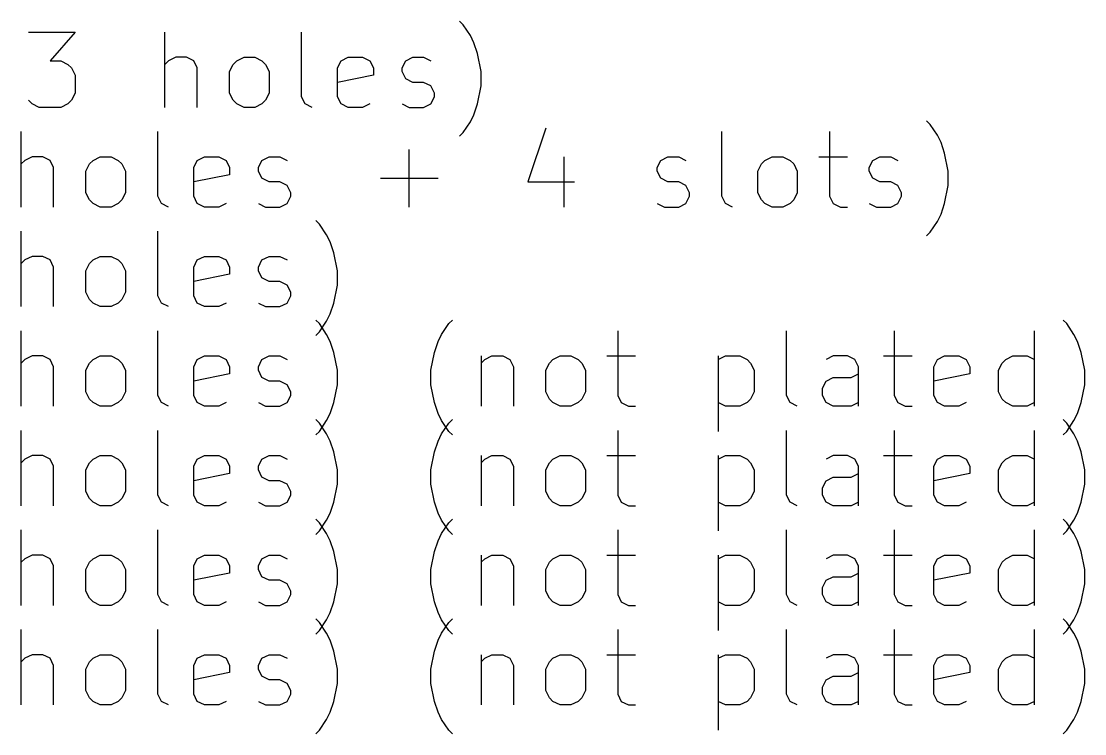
# Model space of a CAD drawing. Extents: x 85.8 to 170.1, y -149.1 to -84.8.
# Drawn here: x 127.22 to 155.41, y -149.1 to -130.21 of the extents above; entities that cross this region are included whole.
import ezdxf

# ---------------------------------------------------------------- set-up
doc = ezdxf.new("R2010")
doc.units = 0
doc.layers.add('BLACK', color=7, linetype='CONTINUOUS')

msp = doc.modelspace()

# ---------------------------------------------------------------- linework, layer by layer
at = {"layer": 'BLACK', "linetype": 'CONTINUOUS'}
for p, q in [((138.93046, -130.302722), (138.835222, -130.207484)), ((127.406649, -130.493199), (128.644744, -130.493199)), ((128.644744, -130.493199), (127.978077, -131.255103)), ((131.025697, -132.493199), (131.025697, -130.493199)), ((134.644745, -132.207484), (134.644745, -130.493199)), ((139.120936, -130.588437), (138.93046, -130.302722)), ((139.216174, -130.778913), (139.120936, -130.588437)), ((139.311412, -131.064627), (139.216174, -130.778913)), ((139.40665, -131.540818), (139.311412, -131.064627)), ((127.978077, -131.255103), (128.263792, -131.255103)), ((128.263792, -131.255103), (128.454268, -131.350341)), ((128.454268, -131.350341), (128.549506, -131.44558)), ((131.120935, -131.255103), (131.025697, -131.350341)), ((131.311411, -131.159865), (131.120935, -131.255103)), ((131.597126, -131.159865), (131.311411, -131.159865)), ((131.787602, -131.255103), (131.597126, -131.159865)), ((131.88284, -131.44558), (131.787602, -131.255103)), ((132.739983, -131.540818), (132.835221, -131.350341)), ((132.835221, -131.350341), (132.930459, -131.255103)), ((132.930459, -131.255103), (133.120935, -131.159865)), ((133.120935, -131.159865), (133.40665, -131.159865)), ((133.40665, -131.159865), (133.597126, -131.255103)), ((133.597126, -131.255103), (133.692364, -131.350341)), ((133.692364, -131.350341), (133.787602, -131.540818)), ((135.597126, -131.44558), (135.692364, -131.255103)), ((135.692364, -131.255103), (135.88284, -131.159865)), ((135.88284, -131.159865), (136.263793, -131.159865)), ((136.263793, -131.159865), (136.454269, -131.255103)), ((136.454269, -131.255103), (136.549507, -131.44558)), ((137.311412, -131.44558), (137.40665, -131.255103)), ((137.40665, -131.255103), (137.597126, -131.159865)), ((137.597126, -131.159865), (137.88284, -131.159865)), ((137.88284, -131.159865), (138.073317, -131.255103)), ((128.549506, -131.44558), (128.644744, -131.636056)), ((128.644744, -131.636056), (128.644744, -132.112246)), ((131.88284, -132.493199), (131.88284, -131.44558)), ((132.739983, -132.112246), (132.739983, -131.540818)), ((133.787602, -131.540818), (133.787602, -132.112246)), ((135.597126, -132.207484), (135.597126, -131.44558)), ((136.549507, -131.636056), (135.597126, -131.826532)), ((136.549507, -131.44558), (136.549507, -131.636056)), ((137.311412, -131.540818), (137.311412, -131.44558)), ((137.40665, -131.731294), (137.311412, -131.540818)), ((139.40665, -131.92177), (139.40665, -131.540818)), ((137.597126, -131.826532), (137.40665, -131.731294)), ((137.88284, -131.826532), (137.597126, -131.826532)), ((138.073317, -131.92177), (137.88284, -131.826532)), ((138.168555, -132.112246), (138.073317, -131.92177)), ((139.311412, -132.397961), (139.40665, -131.92177)), ((128.644744, -132.112246), (128.549506, -132.302722)), ((132.835221, -132.302722), (132.739983, -132.112246)), ((133.787602, -132.112246), (133.692364, -132.302722)), ((134.739983, -132.397961), (134.644745, -132.207484)), ((135.692364, -132.397961), (135.597126, -132.207484)), ((138.073317, -132.397961), (138.168555, -132.207484)), ((138.168555, -132.207484), (138.168555, -132.112246)), ((127.501887, -132.397961), (127.406649, -132.302722)), ((127.692363, -132.493199), (127.501887, -132.397961)), ((128.263792, -132.493199), (127.692363, -132.493199)), ((128.454268, -132.397961), (128.263792, -132.493199)), ((128.549506, -132.302722), (128.454268, -132.397961)), ((132.930459, -132.397961), (132.835221, -132.302722)), ((133.120935, -132.493199), (132.930459, -132.397961)), ((133.40665, -132.493199), (133.120935, -132.493199)), ((133.597126, -132.397961), (133.40665, -132.493199)), ((133.692364, -132.302722), (133.597126, -132.397961)), ((134.930459, -132.493199), (134.739983, -132.397961)), ((135.88284, -132.493199), (135.692364, -132.397961)), ((136.263793, -132.493199), (135.88284, -132.493199)), ((136.454269, -132.397961), (136.263793, -132.493199)), ((137.311412, -132.397961), (137.501888, -132.493199)), ((137.501888, -132.493199), (137.88284, -132.493199)), ((137.88284, -132.493199), (138.073317, -132.397961)), ((139.216174, -132.683675), (139.311412, -132.397961)), ((139.120936, -132.874151), (139.216174, -132.683675)), ((138.93046, -133.159865), (139.120936, -132.874151)), ((141.120936, -133.037961), (140.644746, -134.466532)), ((151.311414, -132.942722), (151.216176, -132.847484)), ((151.50189, -133.228437), (151.311414, -132.942722)), ((127.216173, -135.133199), (127.216173, -133.133199)), ((130.835221, -134.847484), (130.835221, -133.133199)), ((138.835222, -133.255103), (138.93046, -133.159865)), ((145.787604, -134.847484), (145.787604, -133.133199)), ((148.644747, -133.133199), (148.644747, -134.847484)), ((151.597128, -133.418913), (151.50189, -133.228437)), ((137.501889, -135.133199), (137.501889, -133.609389)), ((151.692366, -133.704627), (151.597128, -133.418913)), ((127.311411, -133.895103), (127.216173, -133.990341)), ((127.501887, -133.799865), (127.311411, -133.895103)), ((127.787602, -133.799865), (127.501887, -133.799865)), ((127.978078, -133.895103), (127.787602, -133.799865)), ((128.073316, -134.08558), (127.978078, -133.895103)), ((129.025697, -133.990341), (129.120935, -133.895103)), ((129.120935, -133.895103), (129.311411, -133.799865)), ((129.311411, -133.799865), (129.597126, -133.799865)), ((129.597126, -133.799865), (129.787602, -133.895103)), ((129.787602, -133.895103), (129.88284, -133.990341)), ((131.787602, -134.08558), (131.88284, -133.895103)), ((131.88284, -133.895103), (132.073316, -133.799865)), ((132.073316, -133.799865), (132.454269, -133.799865)), ((132.454269, -133.799865), (132.644745, -133.895103)), ((132.644745, -133.895103), (132.739983, -134.08558)), ((133.501888, -134.08558), (133.597126, -133.895103)), ((133.597126, -133.895103), (133.787602, -133.799865)), ((133.787602, -133.799865), (134.073316, -133.799865)), ((134.073316, -133.799865), (134.263793, -133.895103)), ((141.597127, -133.799865), (141.597127, -135.133199)), ((144.073318, -134.08558), (144.168556, -133.895103)), ((144.168556, -133.895103), (144.359032, -133.799865)), ((144.359032, -133.799865), (144.644746, -133.799865)), ((144.644746, -133.799865), (144.835223, -133.895103)), ((146.835223, -133.990341), (146.930461, -133.895103)), ((146.930461, -133.895103), (147.120937, -133.799865)), ((147.120937, -133.799865), (147.406652, -133.799865)), ((147.406652, -133.799865), (147.597128, -133.895103)), ((147.597128, -133.895103), (147.692366, -133.990341)), ((148.359033, -133.799865), (149.120937, -133.799865)), ((149.692366, -134.08558), (149.787604, -133.895103)), ((149.787604, -133.895103), (149.97808, -133.799865)), ((149.97808, -133.799865), (150.263794, -133.799865)), ((150.263794, -133.799865), (150.454271, -133.895103)), ((151.787604, -134.180818), (151.692366, -133.704627)), ((128.073316, -135.133199), (128.073316, -134.08558)), ((128.930459, -134.180818), (129.025697, -133.990341)), ((128.930459, -134.752246), (128.930459, -134.180818)), ((129.88284, -133.990341), (129.978078, -134.180818)), ((129.978078, -134.180818), (129.978078, -134.752246)), ((131.787602, -134.847484), (131.787602, -134.08558)), ((132.739983, -134.08558), (132.739983, -134.276056)), ((133.501888, -134.180818), (133.501888, -134.08558)), ((133.597126, -134.371294), (133.501888, -134.180818)), ((144.073318, -134.180818), (144.073318, -134.08558)), ((144.168556, -134.371294), (144.073318, -134.180818)), ((146.739985, -134.180818), (146.835223, -133.990341)), ((146.739985, -134.752246), (146.739985, -134.180818)), ((147.692366, -133.990341), (147.787604, -134.180818)), ((147.787604, -134.180818), (147.787604, -134.752246)), ((149.692366, -134.180818), (149.692366, -134.08558)), ((149.787604, -134.371294), (149.692366, -134.180818)), ((151.787604, -134.56177), (151.787604, -134.180818)), ((132.739983, -134.276056), (131.787602, -134.466532)), ((133.787602, -134.466532), (133.597126, -134.371294)), ((134.073316, -134.466532), (133.787602, -134.466532)), ((134.263793, -134.56177), (134.073316, -134.466532)), ((136.739984, -134.371294), (138.263794, -134.371294)), ((140.644746, -134.466532), (141.882841, -134.466532)), ((144.359032, -134.466532), (144.168556, -134.371294)), ((144.644746, -134.466532), (144.359032, -134.466532)), ((144.835223, -134.56177), (144.644746, -134.466532)), ((149.97808, -134.466532), (149.787604, -134.371294)), ((150.263794, -134.466532), (149.97808, -134.466532)), ((150.454271, -134.56177), (150.263794, -134.466532)), ((134.359031, -134.752246), (134.263793, -134.56177)), ((144.930461, -134.752246), (144.835223, -134.56177)), ((150.549509, -134.752246), (150.454271, -134.56177)), ((151.692366, -135.037961), (151.787604, -134.56177)), ((129.025697, -134.942722), (128.930459, -134.752246)), ((129.120935, -135.037961), (129.025697, -134.942722)), ((129.88284, -134.942722), (129.787602, -135.037961)), ((129.978078, -134.752246), (129.88284, -134.942722)), ((130.930459, -135.037961), (130.835221, -134.847484)), ((131.88284, -135.037961), (131.787602, -134.847484)), ((134.263793, -135.037961), (134.359031, -134.847484)), ((134.359031, -134.847484), (134.359031, -134.752246)), ((144.835223, -135.037961), (144.930461, -134.847484)), ((144.930461, -134.847484), (144.930461, -134.752246)), ((145.882842, -135.037961), (145.787604, -134.847484)), ((146.835223, -134.942722), (146.739985, -134.752246)), ((146.930461, -135.037961), (146.835223, -134.942722)), ((147.692366, -134.942722), (147.597128, -135.037961)), ((147.787604, -134.752246), (147.692366, -134.942722)), ((148.644747, -134.847484), (148.739985, -135.037961)), ((150.454271, -135.037961), (150.549509, -134.847484)), ((150.549509, -134.847484), (150.549509, -134.752246)), ((129.311411, -135.133199), (129.120935, -135.037961)), ((129.597126, -135.133199), (129.311411, -135.133199)), ((129.787602, -135.037961), (129.597126, -135.133199)), ((131.120935, -135.133199), (130.930459, -135.037961)), ((132.073316, -135.133199), (131.88284, -135.037961)), ((132.454269, -135.133199), (132.073316, -135.133199)), ((132.644745, -135.037961), (132.454269, -135.133199)), ((133.501888, -135.037961), (133.692364, -135.133199)), ((133.692364, -135.133199), (134.073316, -135.133199)), ((134.073316, -135.133199), (134.263793, -135.037961)), ((144.073318, -135.037961), (144.263794, -135.133199)), ((144.263794, -135.133199), (144.644746, -135.133199)), ((144.644746, -135.133199), (144.835223, -135.037961)), ((146.073318, -135.133199), (145.882842, -135.037961)), ((147.120937, -135.133199), (146.930461, -135.037961)), ((147.406652, -135.133199), (147.120937, -135.133199)), ((147.597128, -135.037961), (147.406652, -135.133199)), ((148.739985, -135.037961), (148.930461, -135.133199)), ((148.930461, -135.133199), (149.120937, -135.133199)), ((149.692366, -135.037961), (149.882842, -135.133199)), ((149.882842, -135.133199), (150.263794, -135.133199)), ((150.263794, -135.133199), (150.454271, -135.037961)), ((151.597128, -135.323675), (151.692366, -135.037961)), ((135.120936, -135.582722), (135.025698, -135.487484)), ((135.311412, -135.868437), (135.120936, -135.582722)), ((151.311414, -135.799865), (151.50189, -135.514151)), ((151.50189, -135.514151), (151.597128, -135.323675)), ((127.216173, -137.773199), (127.216173, -135.773199)), ((130.835221, -137.487484), (130.835221, -135.773199)), ((135.40665, -136.058913), (135.311412, -135.868437)), ((151.216176, -135.895103), (151.311414, -135.799865)), ((135.501888, -136.344627), (135.40665, -136.058913)), ((127.501887, -136.439865), (127.311411, -136.535103)), ((127.787602, -136.439865), (127.501887, -136.439865)), ((127.978078, -136.535103), (127.787602, -136.439865)), ((129.120935, -136.535103), (129.311411, -136.439865)), ((129.311411, -136.439865), (129.597126, -136.439865)), ((129.597126, -136.439865), (129.787602, -136.535103)), ((131.88284, -136.535103), (132.073316, -136.439865)), ((132.073316, -136.439865), (132.454269, -136.439865)), ((132.454269, -136.439865), (132.644745, -136.535103)), ((133.597126, -136.535103), (133.787602, -136.439865)), ((133.787602, -136.439865), (134.073316, -136.439865)), ((134.073316, -136.439865), (134.263793, -136.535103)), ((135.597126, -136.820818), (135.501888, -136.344627)), ((127.311411, -136.535103), (127.216173, -136.630341)), ((128.073316, -136.72558), (127.978078, -136.535103)), ((128.930459, -136.820818), (129.025697, -136.630341)), ((129.025697, -136.630341), (129.120935, -136.535103)), ((129.787602, -136.535103), (129.88284, -136.630341)), ((129.88284, -136.630341), (129.978078, -136.820818)), ((131.787602, -136.72558), (131.88284, -136.535103)), ((132.644745, -136.535103), (132.739983, -136.72558)), ((133.501888, -136.72558), (133.597126, -136.535103)), ((128.073316, -137.773199), (128.073316, -136.72558)), ((128.930459, -137.392246), (128.930459, -136.820818)), ((129.978078, -136.820818), (129.978078, -137.392246)), ((131.787602, -137.487484), (131.787602, -136.72558)), ((132.739983, -136.916056), (131.787602, -137.106532)), ((132.739983, -136.72558), (132.739983, -136.916056)), ((133.501888, -136.820818), (133.501888, -136.72558)), ((133.597126, -137.011294), (133.501888, -136.820818)), ((135.597126, -137.20177), (135.597126, -136.820818)), ((133.787602, -137.106532), (133.597126, -137.011294)), ((134.073316, -137.106532), (133.787602, -137.106532)), ((134.263793, -137.20177), (134.073316, -137.106532)), ((134.359031, -137.392246), (134.263793, -137.20177)), ((135.501888, -137.677961), (135.597126, -137.20177)), ((129.025697, -137.582722), (128.930459, -137.392246)), ((129.978078, -137.392246), (129.88284, -137.582722)), ((130.930459, -137.677961), (130.835221, -137.487484)), ((131.88284, -137.677961), (131.787602, -137.487484)), ((134.263793, -137.677961), (134.359031, -137.487484)), ((134.359031, -137.487484), (134.359031, -137.392246)), ((129.120935, -137.677961), (129.025697, -137.582722)), ((129.311411, -137.773199), (129.120935, -137.677961)), ((129.597126, -137.773199), (129.311411, -137.773199)), ((129.787602, -137.677961), (129.597126, -137.773199)), ((129.88284, -137.582722), (129.787602, -137.677961)), ((131.120935, -137.773199), (130.930459, -137.677961)), ((132.073316, -137.773199), (131.88284, -137.677961)), ((132.454269, -137.773199), (132.073316, -137.773199)), ((132.644745, -137.677961), (132.454269, -137.773199)), ((133.501888, -137.677961), (133.692364, -137.773199)), ((133.692364, -137.773199), (134.073316, -137.773199)), ((134.073316, -137.773199), (134.263793, -137.677961)), ((135.40665, -137.963675), (135.501888, -137.677961)), ((135.120936, -138.222722), (135.025698, -138.127484)), ((135.311412, -138.154151), (135.40665, -137.963675)), ((138.549507, -138.222722), (138.644746, -138.127484)), ((154.930461, -138.222722), (154.835223, -138.127484)), ((127.216173, -140.413199), (127.216173, -138.413199)), ((130.835221, -140.127484), (130.835221, -138.413199)), ((135.120936, -138.439865), (135.311412, -138.154151)), ((135.311412, -138.508437), (135.120936, -138.222722)), ((138.359031, -138.508437), (138.549507, -138.222722)), ((143.025698, -138.413199), (143.025698, -140.127484)), ((147.501889, -140.127484), (147.501889, -138.413199)), ((150.359032, -138.413199), (150.359032, -140.127484)), ((154.073318, -140.413199), (154.073318, -138.413199)), ((155.120937, -138.508437), (154.930461, -138.222722)), ((135.025698, -138.535103), (135.120936, -138.439865)), ((135.40665, -138.698913), (135.311412, -138.508437)), ((138.263793, -138.698913), (138.359031, -138.508437)), ((155.216175, -138.698913), (155.120937, -138.508437)), ((135.501888, -138.984627), (135.40665, -138.698913)), ((138.168555, -138.984627), (138.263793, -138.698913)), ((155.311413, -138.984627), (155.216175, -138.698913)), ((127.311411, -139.175103), (127.216173, -139.270341)), ((127.501887, -139.079865), (127.311411, -139.175103)), ((127.787602, -139.079865), (127.501887, -139.079865)), ((127.978078, -139.175103), (127.787602, -139.079865)), ((128.073316, -139.36558), (127.978078, -139.175103)), ((129.025697, -139.270341), (129.120935, -139.175103)), ((129.120935, -139.175103), (129.311411, -139.079865)), ((129.311411, -139.079865), (129.597126, -139.079865)), ((129.597126, -139.079865), (129.787602, -139.175103)), ((129.787602, -139.175103), (129.88284, -139.270341)), ((131.787602, -139.36558), (131.88284, -139.175103)), ((131.88284, -139.175103), (132.073316, -139.079865)), ((132.073316, -139.079865), (132.454269, -139.079865)), ((132.454269, -139.079865), (132.644745, -139.175103)), ((132.644745, -139.175103), (132.739983, -139.36558)), ((133.501888, -139.36558), (133.597126, -139.175103)), ((133.597126, -139.175103), (133.787602, -139.079865)), ((133.787602, -139.079865), (134.073316, -139.079865)), ((134.073316, -139.079865), (134.263793, -139.175103)), ((135.597126, -139.460818), (135.501888, -138.984627)), ((138.073317, -139.460818), (138.168555, -138.984627)), ((139.40665, -139.079865), (139.40665, -140.413199)), ((139.40665, -139.270341), (139.501888, -139.175103)), ((139.501888, -139.175103), (139.692364, -139.079865)), ((139.692364, -139.079865), (139.978079, -139.079865)), ((139.978079, -139.079865), (140.168555, -139.175103)), ((140.168555, -139.175103), (140.263793, -139.36558)), ((141.216174, -139.270341), (141.311412, -139.175103)), ((141.311412, -139.175103), (141.501888, -139.079865)), ((141.501888, -139.079865), (141.787603, -139.079865)), ((141.787603, -139.079865), (141.978079, -139.175103)), ((141.978079, -139.175103), (142.073317, -139.270341)), ((142.739984, -139.079865), (143.501888, -139.079865)), ((145.692365, -139.079865), (145.692365, -141.079865)), ((145.692365, -139.175103), (145.882841, -139.079865)), ((145.882841, -139.079865), (146.263794, -139.079865)), ((146.263794, -139.079865), (146.45427, -139.175103)), ((146.45427, -139.175103), (146.549508, -139.270341)), ((148.739984, -139.079865), (148.549508, -139.175103)), ((149.120937, -139.079865), (148.739984, -139.079865)), ((149.311413, -139.175103), (149.120937, -139.079865)), ((149.406651, -139.36558), (149.311413, -139.175103)), ((150.073318, -139.079865), (150.835222, -139.079865)), ((151.406651, -139.36558), (151.501889, -139.175103)), ((151.501889, -139.175103), (151.692365, -139.079865)), ((151.692365, -139.079865), (152.073318, -139.079865)), ((152.073318, -139.079865), (152.263794, -139.175103)), ((152.263794, -139.175103), (152.359032, -139.36558)), ((153.216175, -139.270341), (153.311413, -139.175103)), ((153.311413, -139.175103), (153.501889, -139.079865)), ((153.501889, -139.079865), (153.882842, -139.079865)), ((153.882842, -139.079865), (154.073318, -139.175103)), ((155.406651, -139.460818), (155.311413, -138.984627)), ((128.073316, -140.413199), (128.073316, -139.36558)), ((128.930459, -139.460818), (129.025697, -139.270341)), ((128.930459, -140.032246), (128.930459, -139.460818)), ((129.88284, -139.270341), (129.978078, -139.460818)), ((129.978078, -139.460818), (129.978078, -140.032246)), ((131.787602, -140.127484), (131.787602, -139.36558)), ((132.739983, -139.36558), (132.739983, -139.556056)), ((133.501888, -139.460818), (133.501888, -139.36558)), ((133.597126, -139.651294), (133.501888, -139.460818)), ((135.597126, -139.84177), (135.597126, -139.460818)), ((138.073317, -139.84177), (138.073317, -139.460818)), ((140.263793, -139.36558), (140.263793, -140.413199)), ((141.120936, -139.460818), (141.216174, -139.270341)), ((141.120936, -140.032246), (141.120936, -139.460818)), ((142.073317, -139.270341), (142.168555, -139.460818)), ((142.168555, -139.460818), (142.168555, -140.032246)), ((146.549508, -139.270341), (146.644746, -139.460818)), ((146.644746, -139.460818), (146.644746, -140.032246)), ((149.406651, -140.413199), (149.406651, -139.36558)), ((151.406651, -140.127484), (151.406651, -139.36558)), ((152.359032, -139.36558), (152.359032, -139.556056)), ((153.120937, -139.460818), (153.216175, -139.270341)), ((153.120937, -140.032246), (153.120937, -139.460818)), ((155.406651, -139.84177), (155.406651, -139.460818)), ((132.739983, -139.556056), (131.787602, -139.746532)), ((133.787602, -139.746532), (133.597126, -139.651294)), ((134.073316, -139.746532), (133.787602, -139.746532)), ((134.263793, -139.84177), (134.073316, -139.746532)), ((148.45427, -139.937008), (148.549508, -139.746532)), ((148.549508, -139.746532), (148.739984, -139.651294)), ((148.739984, -139.651294), (149.216175, -139.651294)), ((149.216175, -139.651294), (149.406651, -139.556056)), ((152.359032, -139.556056), (151.406651, -139.746532)), ((129.025697, -140.222722), (128.930459, -140.032246)), ((129.978078, -140.032246), (129.88284, -140.222722)), ((134.359031, -140.032246), (134.263793, -139.84177)), ((134.359031, -140.127484), (134.359031, -140.032246)), ((135.501888, -140.317961), (135.597126, -139.84177)), ((138.168555, -140.317961), (138.073317, -139.84177)), ((141.216174, -140.222722), (141.120936, -140.032246)), ((142.168555, -140.032246), (142.073317, -140.222722)), ((146.644746, -140.032246), (146.549508, -140.222722)), ((148.45427, -140.127484), (148.45427, -139.937008)), ((153.216175, -140.222722), (153.120937, -140.032246)), ((155.311413, -140.317961), (155.406651, -139.84177)), ((129.120935, -140.317961), (129.025697, -140.222722)), ((129.311411, -140.413199), (129.120935, -140.317961)), ((129.787602, -140.317961), (129.597126, -140.413199)), ((129.88284, -140.222722), (129.787602, -140.317961)), ((130.930459, -140.317961), (130.835221, -140.127484)), ((131.120935, -140.413199), (130.930459, -140.317961)), ((131.88284, -140.317961), (131.787602, -140.127484)), ((132.073316, -140.413199), (131.88284, -140.317961)), ((132.644745, -140.317961), (132.454269, -140.413199)), ((133.501888, -140.317961), (133.692364, -140.413199)), ((134.073316, -140.413199), (134.263793, -140.317961)), ((134.263793, -140.317961), (134.359031, -140.127484)), ((135.40665, -140.603675), (135.501888, -140.317961)), ((138.263793, -140.603675), (138.168555, -140.317961)), ((141.311412, -140.317961), (141.216174, -140.222722)), ((141.501888, -140.413199), (141.311412, -140.317961)), ((141.978079, -140.317961), (141.787603, -140.413199)), ((142.073317, -140.222722), (141.978079, -140.317961)), ((143.025698, -140.127484), (143.120936, -140.317961)), ((143.120936, -140.317961), (143.311412, -140.413199)), ((145.882841, -140.413199), (145.692365, -140.317961)), ((146.45427, -140.317961), (146.263794, -140.413199)), ((146.549508, -140.222722), (146.45427, -140.317961)), ((147.597127, -140.317961), (147.501889, -140.127484)), ((147.787603, -140.413199), (147.597127, -140.317961)), ((148.549508, -140.317961), (148.45427, -140.127484)), ((148.739984, -140.413199), (148.549508, -140.317961)), ((149.406651, -140.317961), (149.216175, -140.413199)), ((150.359032, -140.127484), (150.45427, -140.317961)), ((150.45427, -140.317961), (150.644746, -140.413199)), ((151.501889, -140.317961), (151.406651, -140.127484)), ((151.692365, -140.413199), (151.501889, -140.317961)), ((152.263794, -140.317961), (152.073318, -140.413199)), ((153.311413, -140.317961), (153.216175, -140.222722)), ((153.501889, -140.413199), (153.311413, -140.317961)), ((154.073318, -140.317961), (153.882842, -140.413199)), ((155.216175, -140.603675), (155.311413, -140.317961)), ((129.597126, -140.413199), (129.311411, -140.413199)), ((132.454269, -140.413199), (132.073316, -140.413199)), ((133.692364, -140.413199), (134.073316, -140.413199)), ((135.311412, -140.794151), (135.40665, -140.603675)), ((138.359031, -140.794151), (138.263793, -140.603675)), ((141.787603, -140.413199), (141.501888, -140.413199)), ((143.311412, -140.413199), (143.501888, -140.413199)), ((146.263794, -140.413199), (145.882841, -140.413199)), ((149.216175, -140.413199), (148.739984, -140.413199)), ((150.644746, -140.413199), (150.835222, -140.413199)), ((152.073318, -140.413199), (151.692365, -140.413199)), ((153.882842, -140.413199), (153.501889, -140.413199)), ((155.120937, -140.794151), (155.216175, -140.603675)), ((135.120936, -140.862722), (135.025698, -140.767484)), ((135.120936, -141.079865), (135.311412, -140.794151)), ((135.311412, -141.148437), (135.120936, -140.862722)), ((138.549507, -141.079865), (138.359031, -140.794151)), ((138.359031, -141.148437), (138.549507, -140.862722)), ((138.549507, -140.862722), (138.644746, -140.767484)), ((154.930461, -140.862722), (154.835223, -140.767484)), ((154.930461, -141.079865), (155.120937, -140.794151)), ((155.120937, -141.148437), (154.930461, -140.862722)), ((127.216173, -143.053199), (127.216173, -141.053199)), ((130.835221, -142.767484), (130.835221, -141.053199)), ((135.025698, -141.175103), (135.120936, -141.079865)), ((135.40665, -141.338913), (135.311412, -141.148437)), ((138.263793, -141.338913), (138.359031, -141.148437)), ((138.644746, -141.175103), (138.549507, -141.079865)), ((143.025698, -141.053199), (143.025698, -142.767484)), ((147.501889, -142.767484), (147.501889, -141.053199)), ((150.359032, -141.053199), (150.359032, -142.767484)), ((154.073318, -143.053199), (154.073318, -141.053199)), ((154.835223, -141.175103), (154.930461, -141.079865)), ((155.216175, -141.338913), (155.120937, -141.148437)), ((135.501888, -141.624627), (135.40665, -141.338913)), ((138.168555, -141.624627), (138.263793, -141.338913)), ((155.311413, -141.624627), (155.216175, -141.338913)), ((127.501887, -141.719865), (127.311411, -141.815103)), ((127.787602, -141.719865), (127.501887, -141.719865)), ((127.978078, -141.815103), (127.787602, -141.719865)), ((129.120935, -141.815103), (129.311411, -141.719865)), ((129.311411, -141.719865), (129.597126, -141.719865)), ((129.597126, -141.719865), (129.787602, -141.815103)), ((131.88284, -141.815103), (132.073316, -141.719865)), ((132.073316, -141.719865), (132.454269, -141.719865)), ((132.454269, -141.719865), (132.644745, -141.815103)), ((133.597126, -141.815103), (133.787602, -141.719865)), ((133.787602, -141.719865), (134.073316, -141.719865)), ((134.073316, -141.719865), (134.263793, -141.815103)), ((135.597126, -142.100818), (135.501888, -141.624627)), ((138.073317, -142.100818), (138.168555, -141.624627)), ((139.40665, -141.719865), (139.40665, -143.053199)), ((139.501888, -141.815103), (139.692364, -141.719865)), ((139.692364, -141.719865), (139.978079, -141.719865)), ((139.978079, -141.719865), (140.168555, -141.815103)), ((141.311412, -141.815103), (141.501888, -141.719865)), ((141.501888, -141.719865), (141.787603, -141.719865)), ((141.787603, -141.719865), (141.978079, -141.815103)), ((142.739984, -141.719865), (143.501888, -141.719865)), ((145.692365, -141.719865), (145.692365, -143.719865)), ((145.692365, -141.815103), (145.882841, -141.719865)), ((145.882841, -141.719865), (146.263794, -141.719865)), ((146.263794, -141.719865), (146.45427, -141.815103)), ((148.739984, -141.719865), (148.549508, -141.815103)), ((149.120937, -141.719865), (148.739984, -141.719865)), ((149.311413, -141.815103), (149.120937, -141.719865)), ((150.073318, -141.719865), (150.835222, -141.719865)), ((151.501889, -141.815103), (151.692365, -141.719865)), ((151.692365, -141.719865), (152.073318, -141.719865)), ((152.073318, -141.719865), (152.263794, -141.815103)), ((153.311413, -141.815103), (153.501889, -141.719865)), ((153.501889, -141.719865), (153.882842, -141.719865)), ((153.882842, -141.719865), (154.073318, -141.815103)), ((155.406651, -142.100818), (155.311413, -141.624627)), ((127.311411, -141.815103), (127.216173, -141.910341)), ((128.073316, -142.00558), (127.978078, -141.815103)), ((128.073316, -143.053199), (128.073316, -142.00558)), ((128.930459, -142.100818), (129.025697, -141.910341)), ((129.025697, -141.910341), (129.120935, -141.815103)), ((129.787602, -141.815103), (129.88284, -141.910341)), ((129.88284, -141.910341), (129.978078, -142.100818)), ((131.787602, -142.00558), (131.88284, -141.815103)), ((131.787602, -142.767484), (131.787602, -142.00558)), ((132.644745, -141.815103), (132.739983, -142.00558)), ((132.739983, -142.00558), (132.739983, -142.196056)), ((133.501888, -142.00558), (133.597126, -141.815103)), ((133.501888, -142.100818), (133.501888, -142.00558)), ((139.40665, -141.910341), (139.501888, -141.815103)), ((140.168555, -141.815103), (140.263793, -142.00558)), ((140.263793, -142.00558), (140.263793, -143.053199)), ((141.120936, -142.100818), (141.216174, -141.910341)), ((141.216174, -141.910341), (141.311412, -141.815103)), ((141.978079, -141.815103), (142.073317, -141.910341)), ((142.073317, -141.910341), (142.168555, -142.100818)), ((146.45427, -141.815103), (146.549508, -141.910341)), ((146.549508, -141.910341), (146.644746, -142.100818)), ((149.406651, -142.00558), (149.311413, -141.815103)), ((149.406651, -143.053199), (149.406651, -142.00558)), ((151.406651, -142.00558), (151.501889, -141.815103)), ((151.406651, -142.767484), (151.406651, -142.00558)), ((152.263794, -141.815103), (152.359032, -142.00558)), ((152.359032, -142.00558), (152.359032, -142.196056)), ((153.120937, -142.100818), (153.216175, -141.910341)), ((153.216175, -141.910341), (153.311413, -141.815103)), ((128.930459, -142.672246), (128.930459, -142.100818)), ((129.978078, -142.100818), (129.978078, -142.672246)), ((132.739983, -142.196056), (131.787602, -142.386532)), ((133.597126, -142.291294), (133.501888, -142.100818)), ((133.787602, -142.386532), (133.597126, -142.291294)), ((135.597126, -142.48177), (135.597126, -142.100818)), ((138.073317, -142.48177), (138.073317, -142.100818)), ((141.120936, -142.672246), (141.120936, -142.100818)), ((142.168555, -142.100818), (142.168555, -142.672246)), ((146.644746, -142.100818), (146.644746, -142.672246)), ((148.549508, -142.386532), (148.739984, -142.291294)), ((148.739984, -142.291294), (149.216175, -142.291294)), ((149.216175, -142.291294), (149.406651, -142.196056)), ((152.359032, -142.196056), (151.406651, -142.386532)), ((153.120937, -142.672246), (153.120937, -142.100818)), ((155.406651, -142.48177), (155.406651, -142.100818)), ((134.073316, -142.386532), (133.787602, -142.386532)), ((134.263793, -142.48177), (134.073316, -142.386532)), ((134.359031, -142.672246), (134.263793, -142.48177)), ((135.501888, -142.957961), (135.597126, -142.48177)), ((138.168555, -142.957961), (138.073317, -142.48177)), ((148.45427, -142.577008), (148.549508, -142.386532)), ((148.45427, -142.767484), (148.45427, -142.577008)), ((155.311413, -142.957961), (155.406651, -142.48177)), ((129.025697, -142.862722), (128.930459, -142.672246)), ((129.120935, -142.957961), (129.025697, -142.862722)), ((129.88284, -142.862722), (129.787602, -142.957961)), ((129.978078, -142.672246), (129.88284, -142.862722)), ((130.930459, -142.957961), (130.835221, -142.767484)), ((131.88284, -142.957961), (131.787602, -142.767484)), ((134.263793, -142.957961), (134.359031, -142.767484)), ((134.359031, -142.767484), (134.359031, -142.672246)), ((141.216174, -142.862722), (141.120936, -142.672246)), ((141.311412, -142.957961), (141.216174, -142.862722)), ((142.073317, -142.862722), (141.978079, -142.957961)), ((142.168555, -142.672246), (142.073317, -142.862722)), ((143.025698, -142.767484), (143.120936, -142.957961)), ((146.549508, -142.862722), (146.45427, -142.957961)), ((146.644746, -142.672246), (146.549508, -142.862722)), ((147.597127, -142.957961), (147.501889, -142.767484)), ((148.549508, -142.957961), (148.45427, -142.767484)), ((150.359032, -142.767484), (150.45427, -142.957961)), ((151.501889, -142.957961), (151.406651, -142.767484)), ((153.216175, -142.862722), (153.120937, -142.672246)), ((153.311413, -142.957961), (153.216175, -142.862722)), ((129.311411, -143.053199), (129.120935, -142.957961)), ((129.597126, -143.053199), (129.311411, -143.053199)), ((129.787602, -142.957961), (129.597126, -143.053199)), ((131.120935, -143.053199), (130.930459, -142.957961)), ((132.073316, -143.053199), (131.88284, -142.957961)), ((132.454269, -143.053199), (132.073316, -143.053199)), ((132.644745, -142.957961), (132.454269, -143.053199)), ((133.501888, -142.957961), (133.692364, -143.053199)), ((133.692364, -143.053199), (134.073316, -143.053199)), ((134.073316, -143.053199), (134.263793, -142.957961)), ((135.40665, -143.243675), (135.501888, -142.957961)), ((138.263793, -143.243675), (138.168555, -142.957961)), ((141.501888, -143.053199), (141.311412, -142.957961)), ((141.787603, -143.053199), (141.501888, -143.053199)), ((141.978079, -142.957961), (141.787603, -143.053199)), ((143.120936, -142.957961), (143.311412, -143.053199)), ((143.311412, -143.053199), (143.501888, -143.053199)), ((145.882841, -143.053199), (145.692365, -142.957961)), ((146.263794, -143.053199), (145.882841, -143.053199)), ((146.45427, -142.957961), (146.263794, -143.053199)), ((147.787603, -143.053199), (147.597127, -142.957961)), ((148.739984, -143.053199), (148.549508, -142.957961)), ((149.216175, -143.053199), (148.739984, -143.053199)), ((149.406651, -142.957961), (149.216175, -143.053199)), ((150.45427, -142.957961), (150.644746, -143.053199)), ((150.644746, -143.053199), (150.835222, -143.053199)), ((151.692365, -143.053199), (151.501889, -142.957961)), ((152.073318, -143.053199), (151.692365, -143.053199)), ((152.263794, -142.957961), (152.073318, -143.053199)), ((153.501889, -143.053199), (153.311413, -142.957961)), ((153.882842, -143.053199), (153.501889, -143.053199)), ((154.073318, -142.957961), (153.882842, -143.053199)), ((155.216175, -143.243675), (155.311413, -142.957961)), ((135.120936, -143.502722), (135.025698, -143.407484)), ((135.120936, -143.719865), (135.311412, -143.434151)), ((135.311412, -143.434151), (135.40665, -143.243675)), ((138.359031, -143.434151), (138.263793, -143.243675)), ((138.549507, -143.719865), (138.359031, -143.434151)), ((138.549507, -143.502722), (138.644746, -143.407484)), ((154.930461, -143.502722), (154.835223, -143.407484)), ((154.930461, -143.719865), (155.120937, -143.434151)), ((155.120937, -143.434151), (155.216175, -143.243675)), ((127.216173, -145.693199), (127.216173, -143.693199)), ((130.835221, -145.407484), (130.835221, -143.693199)), ((135.025698, -143.815103), (135.120936, -143.719865)), ((135.311412, -143.788437), (135.120936, -143.502722)), ((138.359031, -143.788437), (138.549507, -143.502722)), ((138.644746, -143.815103), (138.549507, -143.719865)), ((143.025698, -143.693199), (143.025698, -145.407484)), ((147.501889, -145.407484), (147.501889, -143.693199)), ((150.359032, -143.693199), (150.359032, -145.407484)), ((154.073318, -145.693199), (154.073318, -143.693199)), ((154.835223, -143.815103), (154.930461, -143.719865)), ((155.120937, -143.788437), (154.930461, -143.502722)), ((135.40665, -143.978913), (135.311412, -143.788437)), ((135.501888, -144.264627), (135.40665, -143.978913)), ((138.168555, -144.264627), (138.263793, -143.978913)), ((138.263793, -143.978913), (138.359031, -143.788437)), ((155.216175, -143.978913), (155.120937, -143.788437)), ((155.311413, -144.264627), (155.216175, -143.978913)), ((135.597126, -144.740818), (135.501888, -144.264627)), ((138.073317, -144.740818), (138.168555, -144.264627)), ((155.406651, -144.740818), (155.311413, -144.264627)), ((127.311411, -144.455103), (127.216173, -144.550341)), ((127.501887, -144.359865), (127.311411, -144.455103)), ((127.787602, -144.359865), (127.501887, -144.359865)), ((127.978078, -144.455103), (127.787602, -144.359865)), ((128.073316, -144.64558), (127.978078, -144.455103)), ((128.930459, -144.740818), (129.025697, -144.550341)), ((129.025697, -144.550341), (129.120935, -144.455103)), ((129.120935, -144.455103), (129.311411, -144.359865)), ((129.311411, -144.359865), (129.597126, -144.359865)), ((129.597126, -144.359865), (129.787602, -144.455103)), ((129.787602, -144.455103), (129.88284, -144.550341)), ((129.88284, -144.550341), (129.978078, -144.740818)), ((131.787602, -144.64558), (131.88284, -144.455103)), ((131.88284, -144.455103), (132.073316, -144.359865)), ((132.073316, -144.359865), (132.454269, -144.359865)), ((132.454269, -144.359865), (132.644745, -144.455103)), ((132.644745, -144.455103), (132.739983, -144.64558)), ((133.501888, -144.64558), (133.597126, -144.455103)), ((133.597126, -144.455103), (133.787602, -144.359865)), ((133.787602, -144.359865), (134.073316, -144.359865)), ((134.073316, -144.359865), (134.263793, -144.455103)), ((139.40665, -144.359865), (139.40665, -145.693199)), ((139.40665, -144.550341), (139.501888, -144.455103)), ((139.501888, -144.455103), (139.692364, -144.359865)), ((139.692364, -144.359865), (139.978079, -144.359865)), ((139.978079, -144.359865), (140.168555, -144.455103)), ((140.168555, -144.455103), (140.263793, -144.64558)), ((141.120936, -144.740818), (141.216174, -144.550341)), ((141.216174, -144.550341), (141.311412, -144.455103)), ((141.311412, -144.455103), (141.501888, -144.359865)), ((141.501888, -144.359865), (141.787603, -144.359865)), ((141.787603, -144.359865), (141.978079, -144.455103)), ((141.978079, -144.455103), (142.073317, -144.550341)), ((142.073317, -144.550341), (142.168555, -144.740818)), ((142.739984, -144.359865), (143.501888, -144.359865)), ((145.692365, -144.359865), (145.692365, -146.359865)), ((145.692365, -144.455103), (145.882841, -144.359865)), ((145.882841, -144.359865), (146.263794, -144.359865)), ((146.263794, -144.359865), (146.45427, -144.455103)), ((146.45427, -144.455103), (146.549508, -144.550341)), ((146.549508, -144.550341), (146.644746, -144.740818)), ((148.739984, -144.359865), (148.549508, -144.455103)), ((149.120937, -144.359865), (148.739984, -144.359865)), ((149.311413, -144.455103), (149.120937, -144.359865)), ((149.406651, -144.64558), (149.311413, -144.455103)), ((150.073318, -144.359865), (150.835222, -144.359865)), ((151.406651, -144.64558), (151.501889, -144.455103)), ((151.501889, -144.455103), (151.692365, -144.359865)), ((151.692365, -144.359865), (152.073318, -144.359865)), ((152.073318, -144.359865), (152.263794, -144.455103)), ((152.263794, -144.455103), (152.359032, -144.64558)), ((153.120937, -144.740818), (153.216175, -144.550341)), ((153.216175, -144.550341), (153.311413, -144.455103)), ((153.311413, -144.455103), (153.501889, -144.359865)), ((153.501889, -144.359865), (153.882842, -144.359865)), ((153.882842, -144.359865), (154.073318, -144.455103)), ((128.073316, -145.693199), (128.073316, -144.64558)), ((128.930459, -145.312246), (128.930459, -144.740818)), ((129.978078, -144.740818), (129.978078, -145.312246)), ((131.787602, -145.407484), (131.787602, -144.64558)), ((132.739983, -144.836056), (131.787602, -145.026532)), ((132.739983, -144.64558), (132.739983, -144.836056)), ((133.501888, -144.740818), (133.501888, -144.64558)), ((133.597126, -144.931294), (133.501888, -144.740818)), ((135.597126, -145.12177), (135.597126, -144.740818)), ((138.073317, -145.12177), (138.073317, -144.740818)), ((140.263793, -144.64558), (140.263793, -145.693199)), ((141.120936, -145.312246), (141.120936, -144.740818)), ((142.168555, -144.740818), (142.168555, -145.312246)), ((146.644746, -144.740818), (146.644746, -145.312246)), ((149.216175, -144.931294), (149.406651, -144.836056)), ((149.406651, -145.693199), (149.406651, -144.64558)), ((151.406651, -145.407484), (151.406651, -144.64558)), ((152.359032, -144.836056), (151.406651, -145.026532)), ((152.359032, -144.64558), (152.359032, -144.836056)), ((153.120937, -145.312246), (153.120937, -144.740818)), ((155.406651, -145.12177), (155.406651, -144.740818)), ((133.787602, -145.026532), (133.597126, -144.931294)), ((134.073316, -145.026532), (133.787602, -145.026532)), ((134.263793, -145.12177), (134.073316, -145.026532)), ((134.359031, -145.312246), (134.263793, -145.12177)), ((135.501888, -145.597961), (135.597126, -145.12177)), ((138.168555, -145.597961), (138.073317, -145.12177)), ((148.45427, -145.217008), (148.549508, -145.026532)), ((148.549508, -145.026532), (148.739984, -144.931294)), ((148.739984, -144.931294), (149.216175, -144.931294)), ((155.311413, -145.597961), (155.406651, -145.12177)), ((129.025697, -145.502722), (128.930459, -145.312246)), ((129.978078, -145.312246), (129.88284, -145.502722)), ((130.930459, -145.597961), (130.835221, -145.407484)), ((131.88284, -145.597961), (131.787602, -145.407484)), ((134.263793, -145.597961), (134.359031, -145.407484)), ((134.359031, -145.407484), (134.359031, -145.312246)), ((141.216174, -145.502722), (141.120936, -145.312246)), ((142.168555, -145.312246), (142.073317, -145.502722)), ((143.025698, -145.407484), (143.120936, -145.597961)), ((146.644746, -145.312246), (146.549508, -145.502722)), ((147.597127, -145.597961), (147.501889, -145.407484)), ((148.45427, -145.407484), (148.45427, -145.217008)), ((148.549508, -145.597961), (148.45427, -145.407484)), ((150.359032, -145.407484), (150.45427, -145.597961)), ((151.501889, -145.597961), (151.406651, -145.407484)), ((153.216175, -145.502722), (153.120937, -145.312246)), ((129.120935, -145.597961), (129.025697, -145.502722)), ((129.311411, -145.693199), (129.120935, -145.597961)), ((129.597126, -145.693199), (129.311411, -145.693199)), ((129.787602, -145.597961), (129.597126, -145.693199)), ((129.88284, -145.502722), (129.787602, -145.597961)), ((131.120935, -145.693199), (130.930459, -145.597961)), ((132.073316, -145.693199), (131.88284, -145.597961)), ((132.454269, -145.693199), (132.073316, -145.693199)), ((132.644745, -145.597961), (132.454269, -145.693199)), ((133.501888, -145.597961), (133.692364, -145.693199)), ((133.692364, -145.693199), (134.073316, -145.693199)), ((134.073316, -145.693199), (134.263793, -145.597961)), ((135.40665, -145.883675), (135.501888, -145.597961)), ((138.263793, -145.883675), (138.168555, -145.597961)), ((141.311412, -145.597961), (141.216174, -145.502722)), ((141.501888, -145.693199), (141.311412, -145.597961)), ((141.787603, -145.693199), (141.501888, -145.693199)), ((141.978079, -145.597961), (141.787603, -145.693199)), ((142.073317, -145.502722), (141.978079, -145.597961)), ((143.120936, -145.597961), (143.311412, -145.693199)), ((143.311412, -145.693199), (143.501888, -145.693199)), ((145.882841, -145.693199), (145.692365, -145.597961)), ((146.263794, -145.693199), (145.882841, -145.693199)), ((146.45427, -145.597961), (146.263794, -145.693199)), ((146.549508, -145.502722), (146.45427, -145.597961)), ((147.787603, -145.693199), (147.597127, -145.597961)), ((148.739984, -145.693199), (148.549508, -145.597961)), ((149.216175, -145.693199), (148.739984, -145.693199)), ((149.406651, -145.597961), (149.216175, -145.693199)), ((150.45427, -145.597961), (150.644746, -145.693199)), ((150.644746, -145.693199), (150.835222, -145.693199)), ((151.692365, -145.693199), (151.501889, -145.597961)), ((152.073318, -145.693199), (151.692365, -145.693199)), ((152.263794, -145.597961), (152.073318, -145.693199)), ((153.311413, -145.597961), (153.216175, -145.502722)), ((153.501889, -145.693199), (153.311413, -145.597961)), ((153.882842, -145.693199), (153.501889, -145.693199)), ((154.073318, -145.597961), (153.882842, -145.693199)), ((155.216175, -145.883675), (155.311413, -145.597961)), ((135.311412, -146.074151), (135.40665, -145.883675)), ((138.359031, -146.074151), (138.263793, -145.883675)), ((155.120937, -146.074151), (155.216175, -145.883675)), ((135.120936, -146.142722), (135.025698, -146.047484)), ((135.120936, -146.359865), (135.311412, -146.074151)), ((135.311412, -146.428437), (135.120936, -146.142722)), ((138.549507, -146.359865), (138.359031, -146.074151)), ((138.359031, -146.428437), (138.549507, -146.142722)), ((138.549507, -146.142722), (138.644746, -146.047484)), ((154.930461, -146.142722), (154.835223, -146.047484)), ((154.930461, -146.359865), (155.120937, -146.074151)), ((155.120937, -146.428437), (154.930461, -146.142722)), ((127.216173, -148.333199), (127.216173, -146.333199)), ((130.835221, -148.047484), (130.835221, -146.333199)), ((135.025698, -146.455103), (135.120936, -146.359865)), ((135.40665, -146.618913), (135.311412, -146.428437)), ((138.263793, -146.618913), (138.359031, -146.428437)), ((138.644746, -146.455103), (138.549507, -146.359865)), ((143.025698, -146.333199), (143.025698, -148.047484)), ((147.501889, -148.047484), (147.501889, -146.333199)), ((150.359032, -146.333199), (150.359032, -148.047484)), ((154.073318, -148.333199), (154.073318, -146.333199)), ((154.835223, -146.455103), (154.930461, -146.359865)), ((155.216175, -146.618913), (155.120937, -146.428437)), ((135.501888, -146.904627), (135.40665, -146.618913)), ((138.168555, -146.904627), (138.263793, -146.618913)), ((155.311413, -146.904627), (155.216175, -146.618913)), ((127.311411, -147.095103), (127.216173, -147.190341)), ((127.501887, -146.999865), (127.311411, -147.095103)), ((127.787602, -146.999865), (127.501887, -146.999865)), ((127.978078, -147.095103), (127.787602, -146.999865)), ((128.073316, -147.28558), (127.978078, -147.095103)), ((129.025697, -147.190341), (129.120935, -147.095103)), ((129.120935, -147.095103), (129.311411, -146.999865)), ((129.311411, -146.999865), (129.597126, -146.999865)), ((129.597126, -146.999865), (129.787602, -147.095103)), ((129.787602, -147.095103), (129.88284, -147.190341)), ((131.787602, -147.28558), (131.88284, -147.095103)), ((131.88284, -147.095103), (132.073316, -146.999865)), ((132.073316, -146.999865), (132.454269, -146.999865)), ((132.454269, -146.999865), (132.644745, -147.095103)), ((132.644745, -147.095103), (132.739983, -147.28558)), ((133.501888, -147.28558), (133.597126, -147.095103)), ((133.597126, -147.095103), (133.787602, -146.999865)), ((133.787602, -146.999865), (134.073316, -146.999865)), ((134.073316, -146.999865), (134.263793, -147.095103)), ((135.597126, -147.380818), (135.501888, -146.904627)), ((138.073317, -147.380818), (138.168555, -146.904627)), ((139.40665, -146.999865), (139.40665, -148.333199)), ((139.40665, -147.190341), (139.501888, -147.095103)), ((139.501888, -147.095103), (139.692364, -146.999865)), ((139.692364, -146.999865), (139.978079, -146.999865)), ((139.978079, -146.999865), (140.168555, -147.095103)), ((140.168555, -147.095103), (140.263793, -147.28558)), ((141.216174, -147.190341), (141.311412, -147.095103)), ((141.311412, -147.095103), (141.501888, -146.999865)), ((141.501888, -146.999865), (141.787603, -146.999865)), ((141.787603, -146.999865), (141.978079, -147.095103)), ((141.978079, -147.095103), (142.073317, -147.190341)), ((142.739984, -146.999865), (143.501888, -146.999865)), ((145.692365, -146.999865), (145.692365, -148.999865)), ((145.692365, -147.095103), (145.882841, -146.999865)), ((145.882841, -146.999865), (146.263794, -146.999865)), ((146.263794, -146.999865), (146.45427, -147.095103)), ((146.45427, -147.095103), (146.549508, -147.190341)), ((148.739984, -146.999865), (148.549508, -147.095103)), ((149.120937, -146.999865), (148.739984, -146.999865)), ((149.311413, -147.095103), (149.120937, -146.999865)), ((149.406651, -147.28558), (149.311413, -147.095103)), ((150.073318, -146.999865), (150.835222, -146.999865)), ((151.406651, -147.28558), (151.501889, -147.095103)), ((151.501889, -147.095103), (151.692365, -146.999865)), ((151.692365, -146.999865), (152.073318, -146.999865)), ((152.073318, -146.999865), (152.263794, -147.095103)), ((152.263794, -147.095103), (152.359032, -147.28558)), ((153.216175, -147.190341), (153.311413, -147.095103)), ((153.311413, -147.095103), (153.501889, -146.999865)), ((153.501889, -146.999865), (153.882842, -146.999865)), ((153.882842, -146.999865), (154.073318, -147.095103)), ((155.406651, -147.380818), (155.311413, -146.904627)), ((128.073316, -148.333199), (128.073316, -147.28558)), ((128.930459, -147.380818), (129.025697, -147.190341)), ((128.930459, -147.952246), (128.930459, -147.380818)), ((129.88284, -147.190341), (129.978078, -147.380818)), ((129.978078, -147.380818), (129.978078, -147.952246)), ((131.787602, -148.047484), (131.787602, -147.28558)), ((132.739983, -147.28558), (132.739983, -147.476056)), ((133.501888, -147.380818), (133.501888, -147.28558)), ((133.597126, -147.571294), (133.501888, -147.380818)), ((135.597126, -147.76177), (135.597126, -147.380818)), ((138.073317, -147.76177), (138.073317, -147.380818)), ((140.263793, -147.28558), (140.263793, -148.333199)), ((141.120936, -147.380818), (141.216174, -147.190341)), ((141.120936, -147.952246), (141.120936, -147.380818)), ((142.073317, -147.190341), (142.168555, -147.380818)), ((142.168555, -147.380818), (142.168555, -147.952246)), ((146.549508, -147.190341), (146.644746, -147.380818)), ((146.644746, -147.380818), (146.644746, -147.952246)), ((149.406651, -148.333199), (149.406651, -147.28558)), ((151.406651, -148.047484), (151.406651, -147.28558)), ((152.359032, -147.28558), (152.359032, -147.476056)), ((153.120937, -147.380818), (153.216175, -147.190341)), ((153.120937, -147.952246), (153.120937, -147.380818)), ((155.406651, -147.76177), (155.406651, -147.380818)), ((132.739983, -147.476056), (131.787602, -147.666532)), ((133.787602, -147.666532), (133.597126, -147.571294)), ((134.073316, -147.666532), (133.787602, -147.666532)), ((134.263793, -147.76177), (134.073316, -147.666532)), ((148.45427, -147.857008), (148.549508, -147.666532)), ((148.549508, -147.666532), (148.739984, -147.571294)), ((148.739984, -147.571294), (149.216175, -147.571294)), ((149.216175, -147.571294), (149.406651, -147.476056)), ((152.359032, -147.476056), (151.406651, -147.666532)), ((129.025697, -148.142722), (128.930459, -147.952246)), ((129.978078, -147.952246), (129.88284, -148.142722)), ((134.359031, -147.952246), (134.263793, -147.76177)), ((134.359031, -148.047484), (134.359031, -147.952246)), ((135.501888, -148.237961), (135.597126, -147.76177)), ((138.168555, -148.237961), (138.073317, -147.76177)), ((141.216174, -148.142722), (141.120936, -147.952246)), ((142.168555, -147.952246), (142.073317, -148.142722)), ((146.644746, -147.952246), (146.549508, -148.142722)), ((148.45427, -148.047484), (148.45427, -147.857008)), ((153.216175, -148.142722), (153.120937, -147.952246)), ((155.311413, -148.237961), (155.406651, -147.76177)), ((129.120935, -148.237961), (129.025697, -148.142722)), ((129.311411, -148.333199), (129.120935, -148.237961)), ((129.787602, -148.237961), (129.597126, -148.333199)), ((129.88284, -148.142722), (129.787602, -148.237961)), ((130.930459, -148.237961), (130.835221, -148.047484)), ((131.120935, -148.333199), (130.930459, -148.237961)), ((131.88284, -148.237961), (131.787602, -148.047484)), ((132.073316, -148.333199), (131.88284, -148.237961)), ((132.644745, -148.237961), (132.454269, -148.333199)), ((133.501888, -148.237961), (133.692364, -148.333199)), ((134.073316, -148.333199), (134.263793, -148.237961)), ((134.263793, -148.237961), (134.359031, -148.047484)), ((135.40665, -148.523675), (135.501888, -148.237961)), ((138.263793, -148.523675), (138.168555, -148.237961)), ((141.311412, -148.237961), (141.216174, -148.142722)), ((141.501888, -148.333199), (141.311412, -148.237961)), ((141.978079, -148.237961), (141.787603, -148.333199)), ((142.073317, -148.142722), (141.978079, -148.237961)), ((143.025698, -148.047484), (143.120936, -148.237961)), ((143.120936, -148.237961), (143.311412, -148.333199)), ((145.882841, -148.333199), (145.692365, -148.237961)), ((146.45427, -148.237961), (146.263794, -148.333199)), ((146.549508, -148.142722), (146.45427, -148.237961)), ((147.597127, -148.237961), (147.501889, -148.047484)), ((147.787603, -148.333199), (147.597127, -148.237961)), ((148.549508, -148.237961), (148.45427, -148.047484)), ((148.739984, -148.333199), (148.549508, -148.237961)), ((149.406651, -148.237961), (149.216175, -148.333199)), ((150.359032, -148.047484), (150.45427, -148.237961)), ((150.45427, -148.237961), (150.644746, -148.333199)), ((151.501889, -148.237961), (151.406651, -148.047484)), ((151.692365, -148.333199), (151.501889, -148.237961)), ((152.263794, -148.237961), (152.073318, -148.333199)), ((153.311413, -148.237961), (153.216175, -148.142722)), ((153.501889, -148.333199), (153.311413, -148.237961)), ((154.073318, -148.237961), (153.882842, -148.333199)), ((155.216175, -148.523675), (155.311413, -148.237961)), ((129.597126, -148.333199), (129.311411, -148.333199)), ((132.454269, -148.333199), (132.073316, -148.333199)), ((133.692364, -148.333199), (134.073316, -148.333199)), ((135.311412, -148.714151), (135.40665, -148.523675)), ((138.359031, -148.714151), (138.263793, -148.523675)), ((141.787603, -148.333199), (141.501888, -148.333199)), ((143.311412, -148.333199), (143.501888, -148.333199)), ((146.263794, -148.333199), (145.882841, -148.333199)), ((149.216175, -148.333199), (148.739984, -148.333199)), ((150.644746, -148.333199), (150.835222, -148.333199)), ((152.073318, -148.333199), (151.692365, -148.333199)), ((153.882842, -148.333199), (153.501889, -148.333199)), ((155.120937, -148.714151), (155.216175, -148.523675)), ((135.120936, -148.999865), (135.311412, -148.714151)), ((138.549507, -148.999865), (138.359031, -148.714151)), ((154.930461, -148.999865), (155.120937, -148.714151)), ((135.025698, -149.095103), (135.120936, -148.999865)), ((138.644746, -149.095103), (138.549507, -148.999865)), ((154.835223, -149.095103), (154.930461, -148.999865))]:
    msp.add_line(p, q, dxfattribs=at)

doc.saveas('drawing.dxf')
